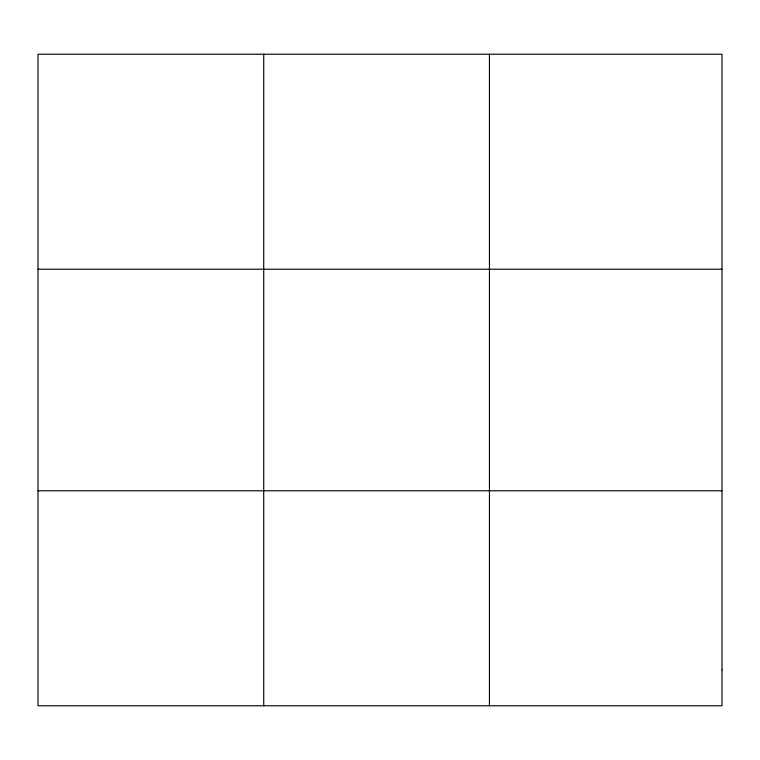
<?xml version="1.0" encoding="UTF-8"?>
<svg xmlns="http://www.w3.org/2000/svg" width="760" height="760" viewBox="0 0 760 760"><rect width="100%" height="100%" fill="white"/><g stroke="black" fill="none" stroke-linecap="round" stroke-linejoin="round"><path stroke-width="1.14" d="M263.72 705.783L263.72 54.216M489.44 705.783L489.44 54.216M38 269.23L722 269.23M38 490.77L722 490.77M722 669.95L722 705.783L38 705.783L38 54.216L722 54.216L722 669.95"/></g></svg>
